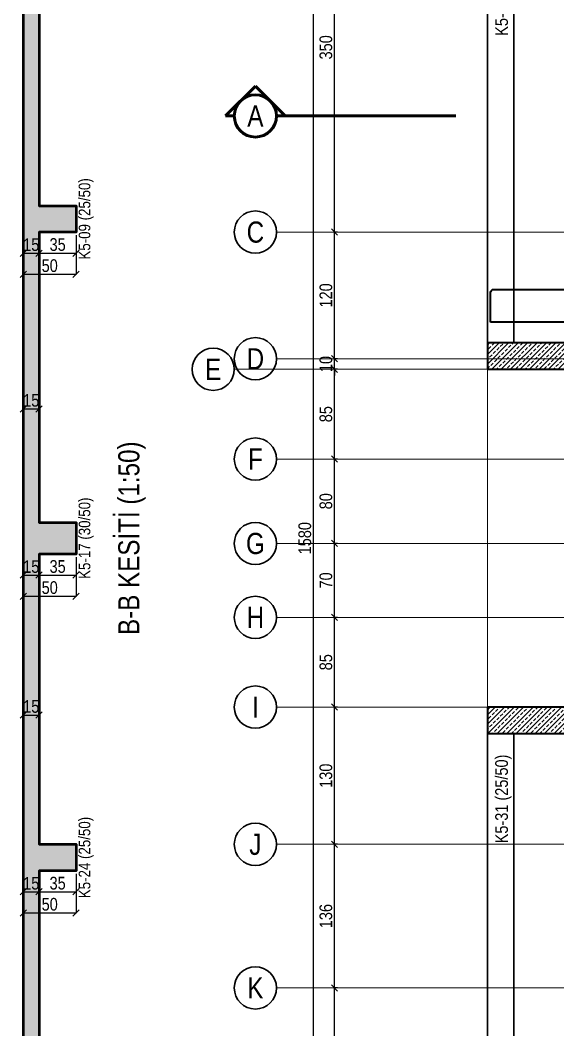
# Model space of a CAD drawing. Header units: millimetres. Extents: x 1294 to 4469, y 421 to 2814.
# Drawn here: x 1316 to 1826, y 1043 to 2000 of the extents above; entities that cross this region are included whole.
import ezdxf
from ezdxf.enums import TextEntityAlignment as Align

# ---------------------------------------------------------------- set-up
doc = ezdxf.new("R2010")
doc.units = ezdxf.units.MM
doc.linetypes.add('DASHED', pattern=[0.75, 0.5, -0.25])
for name, color, linetype, lineweight in [('AKS BALONU (BEYKENT)', 7, 'Continuous', 30), ('AKS CIZGISI (BEYKENT)', 252, 'DASHED', 20), ('AKS OLCU (BEYKENT)', 6, 'Continuous', 18), ('AKS YAZISI (BEYKENT)', 3, 'Continuous', 20), ('DONATI (BEYKENT)', 4, 'Continuous', 40), ('KAT SINIRI (BEYKENT)', 41, 'Continuous', 25), ('KESIT (BEYKENT)', 151, 'Continuous', 60), ('KESIT CIZGISI (BEYKENT)', 3, 'Continuous', 50), ('KESIT ISMI (BEYKENT)', 6, 'Continuous', 20), ('KIRIS (BEYKENT)', 2, 'Continuous', 30), ('KIRIS ISMI (BEYKENT)', 40, 'Continuous', 20), ('KOLON (BEYKENT)', 3, 'Continuous', 40), ('OLCU (BEYKENT)', 14, 'Continuous', 20), ('TARAMA (BEYKENT)', 8, 'Continuous', 15)]:
    doc.layers.add(name, color=color, linetype=linetype, lineweight=lineweight)
doc.styles.add('YAZI (BEYKENT)', font='')
doc.styles.get('YAZI (BEYKENT)').set_extended_font_data('Bahnschrift Light Condensed')
doc.dimstyles.new('AKS_OLCU', dxfattribs={"dimtxt": 12, "dimasz": 3, "dimexe": 0.18, "dimexo": 3, "dimgap": 2, "dimtad": 1, "dimdec": 0, "dimrnd": 0.5, "dimzin": 12, "dimdsep": 46, "dimtxsty": 'YAZI (BEYKENT)', "dimtsz": 3, "dimcen": 0.09, "dimclrt": 7, "dimadec": 0, "dimazin": 0, "dimtfac": 1, "dimtdec": 4, "dimtix": 1, "dimtmove": 0, "dimatfit": 3, "dimfxl": 1, "dimtolj": 1, "dimtzin": 0, "dimarcsym": 0})
doc.dimstyles.new('PLAN_OLCU', dxfattribs={"dimtxt": 12, "dimasz": 3, "dimexe": 0.18, "dimexo": 3, "dimgap": 2, "dimtad": 1, "dimdec": 0, "dimrnd": 0.5, "dimzin": 12, "dimdsep": 46, "dimtxsty": 'YAZI (BEYKENT)', "dimtsz": 3, "dimcen": 0.09, "dimclrt": 7, "dimadec": 0, "dimazin": 0, "dimtfac": 1, "dimtdec": 4, "dimtix": 1, "dimtmove": 0, "dimatfit": 3, "dimfxl": 1, "dimtolj": 1, "dimtzin": 0, "dimarcsym": 0})
pattern_1 = [(45, (-86449.589, -21634.381), (-4.49012806, 4.49012806), []), (45, (-86445.099, -21634.381), (-4.49012806, 4.49012806), [3.175, -1.5875])]

# ---------------------------------------------------------------- blocks, each defined once
blk = doc.blocks.new('*D130')
at = {"layer": 'Defpoints', "color": 0, "transparency": 16777216}
for p in [(1319.12, 1799.07), (1334.12, 1799.07), (1334.12, 1779.07)]:
    blk.add_point(p, dxfattribs=at)
at = {"layer": 'OLCU (BEYKENT)', "color": 0, "lineweight": -2, "transparency": 16777216}
for p, q in [((1319.12, 1796.07), (1319.12, 1778.89)), ((1334.12, 1796.07), (1334.12, 1778.89)), ((1316.12, 1776.07), (1322.12, 1782.07)), ((1319.12, 1779.07), (1334.12, 1779.07)), ((1331.12, 1776.07), (1337.12, 1782.07))]:
    blk.add_line(p, q, dxfattribs=at)
at = {"layer": 'OLCU (BEYKENT)', "color": 7, "lineweight": 20, "transparency": 16777216, "insert": (1326.62, 1787.14), "char_height": 12, "attachment_point": 5, "style": 'YAZI (BEYKENT)'}
blk.add_mtext('\\A1;15', dxfattribs=at)
blk = doc.blocks.new('*D131')
at = {"layer": 'Defpoints', "color": 0, "transparency": 16777216}
for p in [(1334.12, 1799.07), (1369.12, 1799.07), (1369.12, 1779.07)]:
    blk.add_point(p, dxfattribs=at)
at = {"layer": 'OLCU (BEYKENT)', "color": 0, "lineweight": -2, "transparency": 16777216}
for p, q in [((1334.12, 1796.07), (1334.12, 1778.89)), ((1369.12, 1796.07), (1369.12, 1778.89)), ((1331.12, 1776.07), (1337.12, 1782.07)), ((1334.12, 1779.07), (1369.12, 1779.07)), ((1366.12, 1776.07), (1372.12, 1782.07))]:
    blk.add_line(p, q, dxfattribs=at)
at = {"layer": 'OLCU (BEYKENT)', "color": 7, "lineweight": 20, "transparency": 16777216, "insert": (1351.62, 1787.2), "char_height": 12, "attachment_point": 5, "style": 'YAZI (BEYKENT)'}
blk.add_mtext('\\A1;35', dxfattribs=at)
blk = doc.blocks.new('*D132')
at = {"layer": 'Defpoints', "color": 0, "transparency": 16777216}
for p in [(1319.12, 1799.07), (1369.12, 1799.07), (1369.12, 1759.07)]:
    blk.add_point(p, dxfattribs=at)
at = {"layer": 'OLCU (BEYKENT)', "color": 0, "lineweight": -2, "transparency": 16777216}
for p, q in [((1319.12, 1796.07), (1319.12, 1758.89)), ((1369.12, 1796.07), (1369.12, 1758.89)), ((1316.12, 1756.07), (1322.12, 1762.07)), ((1366.12, 1756.07), (1372.12, 1762.07)), ((1319.12, 1759.07), (1369.12, 1759.07))]:
    blk.add_line(p, q, dxfattribs=at)
at = {"layer": 'OLCU (BEYKENT)', "color": 7, "lineweight": 20, "transparency": 16777216, "insert": (1344.12, 1767.2), "char_height": 12, "attachment_point": 5, "style": 'YAZI (BEYKENT)'}
blk.add_mtext('\\A1;50', dxfattribs=at)
blk = doc.blocks.new('*D133')
at = {"layer": 'Defpoints', "color": 0, "transparency": 16777216}
for p in [(1319.12, 1494.07), (1334.12, 1494.07), (1334.12, 1474.07)]:
    blk.add_point(p, dxfattribs=at)
at = {"layer": 'OLCU (BEYKENT)', "color": 0, "lineweight": -2, "transparency": 16777216}
for p, q in [((1319.12, 1491.07), (1319.12, 1473.89)), ((1334.12, 1491.07), (1334.12, 1473.89)), ((1316.12, 1471.07), (1322.12, 1477.07)), ((1319.12, 1474.07), (1334.12, 1474.07)), ((1331.12, 1471.07), (1337.12, 1477.07))]:
    blk.add_line(p, q, dxfattribs=at)
at = {"layer": 'OLCU (BEYKENT)', "color": 7, "lineweight": 20, "transparency": 16777216, "insert": (1326.62, 1482.14), "char_height": 12, "attachment_point": 5, "style": 'YAZI (BEYKENT)'}
blk.add_mtext('\\A1;15', dxfattribs=at)
blk = doc.blocks.new('*D134')
at = {"layer": 'Defpoints', "color": 0, "transparency": 16777216}
for p in [(1334.12, 1494.07), (1369.12, 1494.07), (1369.12, 1474.07)]:
    blk.add_point(p, dxfattribs=at)
at = {"layer": 'OLCU (BEYKENT)', "color": 0, "lineweight": -2, "transparency": 16777216}
for p, q in [((1334.12, 1491.07), (1334.12, 1473.89)), ((1369.12, 1491.07), (1369.12, 1473.89)), ((1331.12, 1471.07), (1337.12, 1477.07)), ((1334.12, 1474.07), (1369.12, 1474.07)), ((1366.12, 1471.07), (1372.12, 1477.07))]:
    blk.add_line(p, q, dxfattribs=at)
at = {"layer": 'OLCU (BEYKENT)', "color": 7, "lineweight": 20, "transparency": 16777216, "insert": (1351.62, 1482.2), "char_height": 12, "attachment_point": 5, "style": 'YAZI (BEYKENT)'}
blk.add_mtext('\\A1;35', dxfattribs=at)
blk = doc.blocks.new('*D135')
at = {"layer": 'Defpoints', "color": 0, "transparency": 16777216}
for p in [(1319.12, 1494.07), (1369.12, 1494.07), (1369.12, 1454.07)]:
    blk.add_point(p, dxfattribs=at)
at = {"layer": 'OLCU (BEYKENT)', "color": 0, "lineweight": -2, "transparency": 16777216}
for p, q in [((1319.12, 1491.07), (1319.12, 1453.89)), ((1369.12, 1491.07), (1369.12, 1453.89)), ((1316.12, 1451.07), (1322.12, 1457.07)), ((1319.12, 1454.07), (1369.12, 1454.07)), ((1366.12, 1451.07), (1372.12, 1457.07))]:
    blk.add_line(p, q, dxfattribs=at)
at = {"layer": 'OLCU (BEYKENT)', "color": 7, "lineweight": 20, "transparency": 16777216, "insert": (1344.12, 1462.2), "char_height": 12, "attachment_point": 5, "style": 'YAZI (BEYKENT)'}
blk.add_mtext('\\A1;50', dxfattribs=at)
blk = doc.blocks.new('*D136')
at = {"layer": 'Defpoints', "color": 0, "transparency": 16777216}
for p in [(1319.12, 1194.07), (1334.12, 1194.07), (1334.12, 1174.07)]:
    blk.add_point(p, dxfattribs=at)
at = {"layer": 'OLCU (BEYKENT)', "color": 0, "lineweight": -2, "transparency": 16777216}
for p, q in [((1319.12, 1191.07), (1319.12, 1173.89)), ((1334.12, 1191.07), (1334.12, 1173.89)), ((1316.12, 1171.07), (1322.12, 1177.07)), ((1331.12, 1171.07), (1337.12, 1177.07)), ((1319.12, 1174.07), (1334.12, 1174.07))]:
    blk.add_line(p, q, dxfattribs=at)
at = {"layer": 'OLCU (BEYKENT)', "color": 7, "lineweight": 20, "transparency": 16777216, "insert": (1326.62, 1182.14), "char_height": 12, "attachment_point": 5, "style": 'YAZI (BEYKENT)'}
blk.add_mtext('\\A1;15', dxfattribs=at)
blk = doc.blocks.new('*D137')
at = {"layer": 'Defpoints', "color": 0, "transparency": 16777216}
for p in [(1334.12, 1194.07), (1369.12, 1194.07), (1369.12, 1174.07)]:
    blk.add_point(p, dxfattribs=at)
at = {"layer": 'OLCU (BEYKENT)', "color": 0, "lineweight": -2, "transparency": 16777216}
for p, q in [((1334.12, 1191.07), (1334.12, 1173.89)), ((1369.12, 1191.07), (1369.12, 1173.89)), ((1331.12, 1171.07), (1337.12, 1177.07)), ((1366.12, 1171.07), (1372.12, 1177.07)), ((1334.12, 1174.07), (1369.12, 1174.07))]:
    blk.add_line(p, q, dxfattribs=at)
at = {"layer": 'OLCU (BEYKENT)', "color": 7, "lineweight": 20, "transparency": 16777216, "insert": (1351.62, 1182.2), "char_height": 12, "attachment_point": 5, "style": 'YAZI (BEYKENT)'}
blk.add_mtext('\\A1;35', dxfattribs=at)
blk = doc.blocks.new('*D138')
at = {"layer": 'Defpoints', "color": 0, "transparency": 16777216}
for p in [(1319.12, 1194.07), (1369.12, 1194.07), (1369.12, 1154.07)]:
    blk.add_point(p, dxfattribs=at)
at = {"layer": 'OLCU (BEYKENT)', "color": 0, "lineweight": -2, "transparency": 16777216}
for p, q in [((1319.12, 1191.07), (1319.12, 1153.89)), ((1369.12, 1191.07), (1369.12, 1153.89)), ((1316.12, 1151.07), (1322.12, 1157.07)), ((1319.12, 1154.07), (1369.12, 1154.07)), ((1366.12, 1151.07), (1372.12, 1157.07))]:
    blk.add_line(p, q, dxfattribs=at)
at = {"layer": 'OLCU (BEYKENT)', "color": 7, "lineweight": 20, "transparency": 16777216, "insert": (1344.12, 1162.2), "char_height": 12, "attachment_point": 5, "style": 'YAZI (BEYKENT)'}
blk.add_mtext('\\A1;50', dxfattribs=at)
blk = doc.blocks.new('*D144')
at = {"layer": 'Defpoints', "color": 0, "transparency": 16777216}
for p in [(1319.12, 1651.57), (1334.12, 1651.57), (1334.12, 1631.57)]:
    blk.add_point(p, dxfattribs=at)
at = {"layer": 'OLCU (BEYKENT)', "color": 0, "lineweight": -2, "transparency": 16777216}
for p, q in [((1319.12, 1648.57), (1319.12, 1631.39)), ((1334.12, 1648.57), (1334.12, 1631.39)), ((1316.12, 1628.57), (1322.12, 1634.57)), ((1319.12, 1631.57), (1334.12, 1631.57)), ((1331.12, 1628.57), (1337.12, 1634.57))]:
    blk.add_line(p, q, dxfattribs=at)
at = {"layer": 'OLCU (BEYKENT)', "color": 7, "lineweight": 20, "transparency": 16777216, "insert": (1326.62, 1639.64), "char_height": 12, "attachment_point": 5, "style": 'YAZI (BEYKENT)'}
blk.add_mtext('\\A1;15', dxfattribs=at)
blk = doc.blocks.new('*D145')
at = {"layer": 'Defpoints', "color": 0, "transparency": 16777216}
for p in [(1319.12, 1361.57), (1334.12, 1361.57), (1334.12, 1341.57)]:
    blk.add_point(p, dxfattribs=at)
at = {"layer": 'OLCU (BEYKENT)', "color": 0, "lineweight": -2, "transparency": 16777216}
for p, q in [((1319.12, 1358.57), (1319.12, 1341.39)), ((1334.12, 1358.57), (1334.12, 1341.39)), ((1316.12, 1338.57), (1322.12, 1344.57)), ((1319.12, 1341.57), (1334.12, 1341.57)), ((1331.12, 1338.57), (1337.12, 1344.57))]:
    blk.add_line(p, q, dxfattribs=at)
at = {"layer": 'OLCU (BEYKENT)', "color": 7, "lineweight": 20, "transparency": 16777216, "insert": (1326.62, 1349.64), "char_height": 12, "attachment_point": 5, "style": 'YAZI (BEYKENT)'}
blk.add_mtext('\\A1;15', dxfattribs=at)
blk = doc.blocks.new('*D170')
at = {"layer": 'AKS OLCU (BEYKENT)', "color": 0, "lineweight": -2, "transparency": 16777216}
for p, q in [((1597.12, 2296.07), (1591.12, 2302.07)), ((1594.12, 719.07), (1594.12, 2299.07)), ((1597.12, 2299.07), (1594.3, 2299.07)), ((1597.12, 716.07), (1591.12, 722.07)), ((1597.12, 719.07), (1594.3, 719.07))]:
    blk.add_line(p, q, dxfattribs=at)
at = {"layer": 'Defpoints', "color": 0, "transparency": 16777216}
for p in [(1594.12, 2299.07), (1594.12, 2299.07), (1594.12, 719.07)]:
    blk.add_point(p, dxfattribs=at)
at = {"layer": 'AKS OLCU (BEYKENT)', "color": 7, "transparency": 16777216, "insert": (1586, 1509.07), "char_height": 12, "attachment_point": 5, "rotation": 90, "style": 'YAZI (BEYKENT)'}
blk.add_mtext('\\A1;1580', dxfattribs=at)
blk = doc.blocks.new('*D172')
at = {"layer": 'AKS OLCU (BEYKENT)', "color": 0, "lineweight": -2, "transparency": 16777216}
for p, q in [((1617.12, 1080.07), (1611.12, 1086.07)), ((1614.12, 869.07), (1614.12, 1083.07)), ((1617.12, 1083.07), (1614.3, 1083.07)), ((1617.12, 866.07), (1611.12, 872.07)), ((1617.12, 869.07), (1614.3, 869.07))]:
    blk.add_line(p, q, dxfattribs=at)
at = {"layer": 'Defpoints', "color": 0, "transparency": 16777216}
for p in [(1614.12, 1083.07), (1614.12, 1083.07), (1614.12, 869.07)]:
    blk.add_point(p, dxfattribs=at)
at = {"layer": 'AKS OLCU (BEYKENT)', "color": 7, "transparency": 16777216, "insert": (1606.05, 976.07), "char_height": 12, "attachment_point": 5, "rotation": 90, "style": 'YAZI (BEYKENT)'}
blk.add_mtext('\\A1;214', dxfattribs=at)
blk = doc.blocks.new('*D173')
at = {"layer": 'AKS OLCU (BEYKENT)', "color": 0, "lineweight": -2, "transparency": 16777216}
for p, q in [((1617.12, 1216.07), (1611.12, 1222.07)), ((1614.12, 1083.07), (1614.12, 1219.07)), ((1617.12, 1219.07), (1614.3, 1219.07)), ((1617.12, 1080.07), (1611.12, 1086.07)), ((1617.12, 1083.07), (1614.3, 1083.07))]:
    blk.add_line(p, q, dxfattribs=at)
at = {"layer": 'Defpoints', "color": 0, "transparency": 16777216}
for p in [(1614.12, 1219.07), (1614.12, 1219.07), (1614.12, 1083.07)]:
    blk.add_point(p, dxfattribs=at)
at = {"layer": 'AKS OLCU (BEYKENT)', "color": 7, "transparency": 16777216, "insert": (1606, 1151.07), "char_height": 12, "attachment_point": 5, "rotation": 90, "style": 'YAZI (BEYKENT)'}
blk.add_mtext('\\A1;136', dxfattribs=at)
blk = doc.blocks.new('*D174')
at = {"layer": 'AKS OLCU (BEYKENT)', "color": 0, "lineweight": -2, "transparency": 16777216}
for p, q in [((1617.12, 1346.07), (1611.12, 1352.07)), ((1614.12, 1219.07), (1614.12, 1349.07)), ((1617.12, 1349.07), (1614.3, 1349.07)), ((1617.12, 1216.07), (1611.12, 1222.07)), ((1617.12, 1219.07), (1614.3, 1219.07))]:
    blk.add_line(p, q, dxfattribs=at)
at = {"layer": 'Defpoints', "color": 0, "transparency": 16777216}
for p in [(1614.12, 1349.07), (1614.12, 1349.07), (1614.12, 1219.07)]:
    blk.add_point(p, dxfattribs=at)
at = {"layer": 'AKS OLCU (BEYKENT)', "color": 7, "transparency": 16777216, "insert": (1606, 1284.07), "char_height": 12, "attachment_point": 5, "rotation": 90, "style": 'YAZI (BEYKENT)'}
blk.add_mtext('\\A1;130', dxfattribs=at)
blk = doc.blocks.new('*D175')
at = {"layer": 'AKS OLCU (BEYKENT)', "color": 0, "lineweight": -2, "transparency": 16777216}
for p, q in [((1617.12, 1431.07), (1611.12, 1437.07)), ((1614.12, 1349.07), (1614.12, 1434.07)), ((1617.12, 1434.07), (1614.3, 1434.07)), ((1617.12, 1346.07), (1611.12, 1352.07)), ((1617.12, 1349.07), (1614.3, 1349.07))]:
    blk.add_line(p, q, dxfattribs=at)
at = {"layer": 'Defpoints', "color": 0, "transparency": 16777216}
for p in [(1614.12, 1434.07), (1614.12, 1434.07), (1614.12, 1349.07)]:
    blk.add_point(p, dxfattribs=at)
at = {"layer": 'AKS OLCU (BEYKENT)', "color": 7, "transparency": 16777216, "insert": (1606, 1391.57), "char_height": 12, "attachment_point": 5, "rotation": 90, "style": 'YAZI (BEYKENT)'}
blk.add_mtext('\\A1;85', dxfattribs=at)
blk = doc.blocks.new('*D176')
at = {"layer": 'AKS OLCU (BEYKENT)', "color": 0, "lineweight": -2, "transparency": 16777216}
for p, q in [((1617.12, 1501.07), (1611.12, 1507.07)), ((1614.12, 1434.07), (1614.12, 1504.07)), ((1617.12, 1504.07), (1614.3, 1504.07)), ((1617.12, 1431.07), (1611.12, 1437.07)), ((1617.12, 1434.07), (1614.3, 1434.07))]:
    blk.add_line(p, q, dxfattribs=at)
at = {"layer": 'Defpoints', "color": 0, "transparency": 16777216}
for p in [(1614.12, 1504.07), (1614.12, 1504.07), (1614.12, 1434.07)]:
    blk.add_point(p, dxfattribs=at)
at = {"layer": 'AKS OLCU (BEYKENT)', "color": 7, "transparency": 16777216, "insert": (1606, 1469.07), "char_height": 12, "attachment_point": 5, "rotation": 90, "style": 'YAZI (BEYKENT)'}
blk.add_mtext('\\A1;70', dxfattribs=at)
blk = doc.blocks.new('*D177')
at = {"layer": 'AKS OLCU (BEYKENT)', "color": 0, "lineweight": -2, "transparency": 16777216}
for p, q in [((1617.12, 1581.07), (1611.12, 1587.07)), ((1614.12, 1504.07), (1614.12, 1584.07)), ((1617.12, 1584.07), (1614.3, 1584.07)), ((1617.12, 1501.07), (1611.12, 1507.07)), ((1617.12, 1504.07), (1614.3, 1504.07))]:
    blk.add_line(p, q, dxfattribs=at)
at = {"layer": 'Defpoints', "color": 0, "transparency": 16777216}
for p in [(1614.12, 1584.07), (1614.12, 1584.07), (1614.12, 1504.07)]:
    blk.add_point(p, dxfattribs=at)
at = {"layer": 'AKS OLCU (BEYKENT)', "color": 7, "transparency": 16777216, "insert": (1606, 1544.07), "char_height": 12, "attachment_point": 5, "rotation": 90, "style": 'YAZI (BEYKENT)'}
blk.add_mtext('\\A1;80', dxfattribs=at)
blk = doc.blocks.new('*D178')
at = {"layer": 'AKS OLCU (BEYKENT)', "color": 0, "lineweight": -2, "transparency": 16777216}
for p, q in [((1617.12, 1666.07), (1611.12, 1672.07)), ((1614.12, 1584.07), (1614.12, 1669.07)), ((1617.12, 1669.07), (1614.3, 1669.07)), ((1617.12, 1581.07), (1611.12, 1587.07)), ((1617.12, 1584.07), (1614.3, 1584.07))]:
    blk.add_line(p, q, dxfattribs=at)
at = {"layer": 'Defpoints', "color": 0, "transparency": 16777216}
for p in [(1614.12, 1669.07), (1614.12, 1669.07), (1614.12, 1584.07)]:
    blk.add_point(p, dxfattribs=at)
at = {"layer": 'AKS OLCU (BEYKENT)', "color": 7, "transparency": 16777216, "insert": (1606, 1626.57), "char_height": 12, "attachment_point": 5, "rotation": 90, "style": 'YAZI (BEYKENT)'}
blk.add_mtext('\\A1;85', dxfattribs=at)
blk = doc.blocks.new('*D179')
at = {"layer": 'AKS OLCU (BEYKENT)', "color": 0, "lineweight": -2, "transparency": 16777216}
for p, q in [((1614.12, 1679.07), (1614.12, 1685.07)), ((1617.12, 1676.07), (1611.12, 1682.07)), ((1614.12, 1669.07), (1614.12, 1679.07)), ((1617.12, 1679.07), (1614.3, 1679.07)), ((1617.12, 1666.07), (1611.12, 1672.07)), ((1614.12, 1669.07), (1614.12, 1663.07)), ((1617.12, 1669.07), (1614.3, 1669.07))]:
    blk.add_line(p, q, dxfattribs=at)
at = {"layer": 'Defpoints', "color": 0, "transparency": 16777216}
for p in [(1614.12, 1679.07), (1614.12, 1679.07), (1614.12, 1669.07)]:
    blk.add_point(p, dxfattribs=at)
at = {"layer": 'AKS OLCU (BEYKENT)', "color": 7, "transparency": 16777216, "insert": (1606, 1674.07), "char_height": 12, "attachment_point": 5, "rotation": 90, "style": 'YAZI (BEYKENT)'}
blk.add_mtext('\\A1;10', dxfattribs=at)
blk = doc.blocks.new('*D180')
at = {"layer": 'AKS OLCU (BEYKENT)', "color": 0, "lineweight": -2, "transparency": 16777216}
for p, q in [((1617.12, 1796.07), (1611.12, 1802.07)), ((1614.12, 1679.07), (1614.12, 1799.07)), ((1617.12, 1799.07), (1614.3, 1799.07)), ((1617.12, 1676.07), (1611.12, 1682.07)), ((1617.12, 1679.07), (1614.3, 1679.07))]:
    blk.add_line(p, q, dxfattribs=at)
at = {"layer": 'Defpoints', "color": 0, "transparency": 16777216}
for p in [(1614.12, 1799.07), (1614.12, 1799.07), (1614.12, 1679.07)]:
    blk.add_point(p, dxfattribs=at)
at = {"layer": 'AKS OLCU (BEYKENT)', "color": 7, "transparency": 16777216, "insert": (1606, 1739.07), "char_height": 12, "attachment_point": 5, "rotation": 90, "style": 'YAZI (BEYKENT)'}
blk.add_mtext('\\A1;120', dxfattribs=at)
blk = doc.blocks.new('*D181')
at = {"layer": 'AKS OLCU (BEYKENT)', "color": 0, "lineweight": -2, "transparency": 16777216}
for p, q in [((1617.12, 2146.07), (1611.12, 2152.07)), ((1614.12, 1799.07), (1614.12, 2149.07)), ((1617.12, 2149.07), (1614.3, 2149.07)), ((1617.12, 1796.07), (1611.12, 1802.07)), ((1617.12, 1799.07), (1614.3, 1799.07))]:
    blk.add_line(p, q, dxfattribs=at)
at = {"layer": 'Defpoints', "color": 0, "transparency": 16777216}
for p in [(1614.12, 2149.07), (1614.12, 2149.07), (1614.12, 1799.07)]:
    blk.add_point(p, dxfattribs=at)
at = {"layer": 'AKS OLCU (BEYKENT)', "color": 7, "transparency": 16777216, "insert": (1606, 1974.07), "char_height": 12, "attachment_point": 5, "rotation": 90, "style": 'YAZI (BEYKENT)'}
blk.add_mtext('\\A1;350', dxfattribs=at)

msp = doc.modelspace()

# ---------------------------------------------------------------- hatches: boundary and pattern name
at = {"layer": 'TARAMA (BEYKENT)'}
h = msp.add_hatch(dxfattribs=at)
h.set_pattern_fill('ANSI33', color=256, style=0)
h.set_pattern_definition(pattern_1)
h.paths.add_polyline_path([(1334.12, 669.07), (1319.12, 669.07), (1319.12, 2349.07), (1334.12, 2349.07), (1334.12, 2299.07), (1369.12, 2299.07), (1369.12, 2264.07), (1334.12, 2264.07), (1334.12, 1824.07), (1369.12, 1824.07), (1369.12, 1799.07), (1334.12, 1799.07), (1334.12, 1524.07), (1369.12, 1524.07), (1369.12, 1494.07), (1334.12, 1494.07), (1334.12, 1219.07), (1369.12, 1219.07), (1369.12, 1194.07), (1334.12, 1194.07), (1334.12, 749.07), (1369.12, 749.07), (1369.12, 719.07), (1334.12, 719.07)])
h = msp.add_hatch(dxfattribs=at)
h.set_pattern_fill('ANSI33', color=256, style=0)
h.set_pattern_definition(pattern_1)
h.paths.add_polyline_path([(1759.12, 1669.07), (1914.12, 1669.07), (1914.12, 1694.07), (1759.12, 1694.07)])
h = msp.add_hatch(dxfattribs=at)
h.set_pattern_fill('ANSI33', color=256, style=0)
h.set_pattern_definition(pattern_1)
h.paths.add_polyline_path([(1759.12, 1324.07), (1914.12, 1324.07), (1914.12, 1349.07), (1759.12, 1349.07)])

# ---------------------------------------------------------------- linework, layer by layer
at = {"layer": 'AKS BALONU (BEYKENT)'}
for centre in [(1539.12, 1799.07), (1539.12, 1679.07), (1499.12, 1669.07), (1539.12, 1584.07), (1539.12, 1504.07), (1539.12, 1434.07), (1539.12, 1349.07), (1539.12, 1219.07), (1539.12, 1083.07)]:
    msp.add_circle(centre, 20, dxfattribs=at)
at = {"layer": 'AKS CIZGISI (BEYKENT)'}
for p, q in [((1759.12, 469.07), (1759.12, 2547.9)), ((1559.12, 1799.07), (4389.12, 1799.07)), ((1559.12, 1679.07), (4389.12, 1679.07)), ((1519.12, 1669.07), (4429.12, 1669.07)), ((1559.12, 1584.07), (4389.12, 1584.07)), ((1559.12, 1504.07), (4389.12, 1504.07)), ((1559.12, 1434.07), (4389.12, 1434.07)), ((1559.12, 1349.07), (4389.12, 1349.07)), ((1559.12, 1219.07), (4389.12, 1219.07)), ((1559.12, 1083.07), (4389.12, 1083.07))]:
    msp.add_line(p, q, dxfattribs=at)
at = {"layer": 'DONATI (BEYKENT)'}
msp.add_lwpolyline([(1762.12, 1713.75), (1762.12, 1741.75, -0.414214), (1765.12, 1744.75), (1836.88, 1744.75, -0.198912), (1839, 1743.87), (1843.24, 1739.62, 0.198912), (1845.36, 1738.75), (1992.88, 1738.75, 0.198912), (1995, 1739.62), (1999.24, 1743.87, -0.198912), (2001.36, 1744.75), (2201.62, 1744.75)], format="xyb", dxfattribs=at)
msp.add_lwpolyline([(2076.12, 1713.75), (1762.12, 1713.75)], dxfattribs=at)
at = {"layer": 'KAT SINIRI (BEYKENT)'}
msp.add_lwpolyline([(2004.12, 2349.07), (3944.12, 2349.07), (3944.12, 2299.07), (4189.12, 2299.07), (4189.12, 1654.07), (4064.12, 1654.07), (4064.12, 1504.07), (3559.12, 1504.07), (3559.12, 1324.07), (3484.12, 1324.07), (3484.12, 1083.07), (2984.12, 1083.07), (2984.12, 719.07), (2649.12, 719.07), (2649.12, 669.07), (2004.12, 669.07), (2004.12, 719.07), (1759.12, 719.07), (1759.12, 1349.07), (1884.12, 1349.07), (1884.12, 1669.07), (1759.12, 1669.07), (1759.12, 2299.07), (2004.12, 2299.07)], close=True, dxfattribs=at)
at = {"layer": 'KESIT (BEYKENT)', "lineweight": 60}
for points in [[(1539.12, 1937.36), (1510.84, 1909.07)], [(1567.4, 1909.07), (1539.12, 1937.36)], [(1510.84, 1909.07), (1519.12, 1909.07)], [(1559.12, 1909.07), (1567.4, 1909.07)]]:
    msp.add_lwpolyline(points, dxfattribs=at)
at = {"layer": 'KESIT (BEYKENT)', "linetype": 'DASHED'}
msp.add_lwpolyline([(1559.12, 1909.07), (1729.12, 1909.07)], dxfattribs=at)
at = {"layer": 'KESIT (BEYKENT)', "lineweight": 60}
msp.add_circle((1539.12, 1909.07), 20, dxfattribs=at)
at = {"layer": 'KESIT CIZGISI (BEYKENT)'}
for points in [[(1334.12, 669.07), (1319.12, 669.07), (1319.12, 2349.07)], [(1334.12, 2264.07), (1334.12, 1824.07), (1369.12, 1824.07), (1369.12, 1799.07), (1334.12, 1799.07), (1334.12, 1524.07), (1369.12, 1524.07), (1369.12, 1494.07), (1334.12, 1494.07), (1334.12, 1219.07), (1369.12, 1219.07), (1369.12, 1194.07), (1334.12, 1194.07), (1334.12, 749.07), (1369.12, 749.07), (1369.12, 719.07), (1334.12, 719.07), (1334.12, 669.07)]]:
    msp.add_lwpolyline(points, dxfattribs=at)
at = {"layer": 'KIRIS (BEYKENT)'}
for p, q in [((1759.12, 1694.07), (1759.12, 2089.07)), ((1784.12, 2089.07), (1784.12, 1694.07)), ((1759.12, 929.07), (1759.12, 1324.07)), ((1784.12, 1324.07), (1784.12, 929.07))]:
    msp.add_line(p, q, dxfattribs=at)
at = {"layer": 'KOLON (BEYKENT)'}
for points in [[(1759.12, 1669.07), (1914.12, 1669.07), (1914.12, 1694.07), (1759.12, 1694.07)], [(1759.12, 1324.07), (1914.12, 1324.07), (1914.12, 1349.07), (1759.12, 1349.07)]]:
    msp.add_lwpolyline(points, close=True, dxfattribs=at)
at = {"layer": 'TARAMA (BEYKENT)'}
msp.add_lwpolyline([(1334.12, 669.07), (1319.12, 669.07), (1319.12, 2349.07), (1334.12, 2349.07), (1334.12, 2299.07), (1369.12, 2299.07), (1369.12, 2264.07), (1334.12, 2264.07), (1334.12, 1824.07), (1369.12, 1824.07), (1369.12, 1799.07), (1334.12, 1799.07), (1334.12, 1524.07), (1369.12, 1524.07), (1369.12, 1494.07), (1334.12, 1494.07), (1334.12, 1219.07), (1369.12, 1219.07), (1369.12, 1194.07), (1334.12, 1194.07), (1334.12, 749.07), (1369.12, 749.07), (1369.12, 719.07), (1334.12, 719.07)], close=True, dxfattribs=at)

# ---------------------------------------------------------------- texts
at = {"layer": 'AKS YAZISI (BEYKENT)', "style": 'YAZI (BEYKENT)'}
for s, p in [('C', (1539.12, 1799.07)), ('D', (1539.12, 1679.07)), ('E', (1499.12, 1669.07)), ('F', (1539.12, 1584.07)), ('G', (1539.12, 1504.07)), ('H', (1539.12, 1434.07)), ('I', (1539.12, 1349.07)), ('J', (1539.12, 1219.07)), ('K', (1539.12, 1083.07))]:
    msp.add_text(s, height=20, dxfattribs=at).set_placement(p, align=Align.MIDDLE_CENTER)
at = {"layer": 'KESIT ISMI (BEYKENT)', "lineweight": 20, "style": 'YAZI (BEYKENT)'}
msp.add_text('A', height=20, dxfattribs=at).set_placement((1539.12, 1909.07), align=Align.MIDDLE_CENTER)
msp.add_text('B-B KESİTİ (1:50)', height=20, rotation=90, dxfattribs=at).set_placement((1419.12, 1509.07), align=Align.MIDDLE_CENTER)
at = {"layer": 'KIRIS ISMI (BEYKENT)', "style": 'YAZI (BEYKENT)'}
for s, p in [('K5-32 (25/50)', (1782.12, 2069.07)), ('K5-31 (25/50)', (1782.12, 1304.07))]:
    msp.add_text(s, height=12, rotation=90, dxfattribs=at).set_placement(p, align=Align.BOTTOM_RIGHT)
for s, p in [('K5-09 (25/50)', (1377.12, 1811.57)), ('K5-17 (30/50)', (1377.12, 1509.07)), ('K5-24 (25/50)', (1377.12, 1206.57))]:
    msp.add_text(s, height=11, rotation=90, dxfattribs=at).set_placement(p, align=Align.MIDDLE_CENTER)

# ---------------------------------------------------------------- dimensions: what is measured, and where the dimension line sits
at = {"layer": 'AKS OLCU (BEYKENT)'}
for p1, p2, picture, middle in [((1594.12, 719.07), (1594.12, 2299.07), '*D170', (1586, 1509.07)), ((1614.12, 1799.07), (1614.12, 2149.07), '*D181', (1606, 1974.07)), ((1614.12, 1679.07), (1614.12, 1799.07), '*D180', (1606, 1739.07)), ((1614.12, 1669.07), (1614.12, 1679.07), '*D179', (1606, 1674.07)), ((1614.12, 1584.07), (1614.12, 1669.07), '*D178', (1606, 1626.57)), ((1614.12, 1504.07), (1614.12, 1584.07), '*D177', (1606, 1544.07)), ((1614.12, 1434.07), (1614.12, 1504.07), '*D176', (1606, 1469.07)), ((1614.12, 1349.07), (1614.12, 1434.07), '*D175', (1606, 1391.57)), ((1614.12, 1219.07), (1614.12, 1349.07), '*D174', (1606, 1284.07)), ((1614.12, 1083.07), (1614.12, 1219.07), '*D173', (1606, 1151.07)), ((1614.12, 869.07), (1614.12, 1083.07), '*D172', (1606.05, 976.07))]:
    dim = msp.add_aligned_dim(p1=p1, p2=p2, distance=0, dimstyle='AKS_OLCU', dxfattribs=at)
    dim.commit()
    dim.dimension.update_dxf_attribs({"geometry": picture, "text_midpoint": middle})
at = {"layer": 'OLCU (BEYKENT)', "lineweight": 20}
for p1, p2, distance, picture, middle in [((1319.12, 1799.07), (1334.12, 1799.07), -20, '*D130', (1326.62, 1787.14)), ((1319.12, 1799.07), (1369.12, 1799.07), -40, '*D132', (1344.12, 1767.2)), ((1334.12, 1799.07), (1369.12, 1799.07), -20, '*D131', (1351.62, 1787.2)), ((1319.12, 1651.57), (1334.12, 1651.57), -20, '*D144', (1326.62, 1639.64)), ((1319.12, 1494.07), (1334.12, 1494.07), -20, '*D133', (1326.62, 1482.14)), ((1319.12, 1494.07), (1369.12, 1494.07), -40, '*D135', (1344.12, 1462.2)), ((1334.12, 1494.07), (1369.12, 1494.07), -20, '*D134', (1351.62, 1482.2)), ((1319.12, 1361.57), (1334.12, 1361.57), -20, '*D145', (1326.62, 1349.64)), ((1319.12, 1194.07), (1334.12, 1194.07), -20, '*D136', (1326.62, 1182.14)), ((1319.12, 1194.07), (1369.12, 1194.07), -40, '*D138', (1344.12, 1162.2)), ((1334.12, 1194.07), (1369.12, 1194.07), -20, '*D137', (1351.62, 1182.2))]:
    dim = msp.add_aligned_dim(p1=p1, p2=p2, distance=distance, dimstyle='PLAN_OLCU', dxfattribs=at)
    dim.commit()
    dim.dimension.update_dxf_attribs({"geometry": picture, "text_midpoint": middle})

doc.saveas('drawing.dxf')
